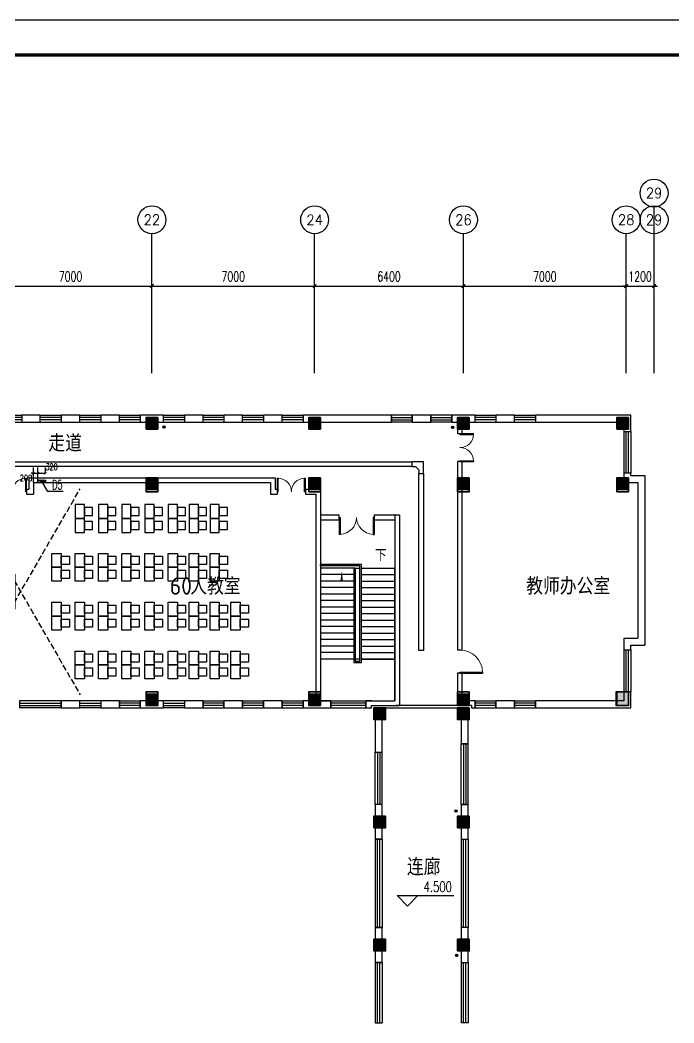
# Model space of a CAD drawing. Extents: x 0 to 302064749, y -59725395 to 1524223.
# Drawn here: x 216343940 to 219156568, y -15787654 to -11473410 of the extents above; entities that cross this region are included whole.
import ezdxf
from ezdxf.enums import TextEntityAlignment as Align

# ---------------------------------------------------------------- set-up
doc = ezdxf.new("R2010")
doc.units = 0
doc.header["$LTSCALE"] = 1000
doc.linetypes.add('DASH', pattern=[0.35, 0.25, -0.1])
for name, color, linetype in [('0-底图', 7, 'Continuous'), ('AXIS', 3, 'Continuous'), ('AXIS_TEXT', 7, 'Continuous'), ('BTTK', 7, 'Continuous'), ('CABLETRAY', 4, 'Continuous'), ('COLU', 7, 'Continuous'), ('COLU_HATCH', 251, 'Continuous'), ('DIM_ELEV', 3, 'Continuous'), ('DIM_SYMB', 3, 'Continuous'), ('DOOR_FIRE', 4, 'Continuous'), ('PUB_TEXT', 7, 'Continuous'), ('PUB_TITLE', 4, 'Continuous'), ('STAIR', 2, 'Continuous'), ('TEXT', 7, 'Continuous'), ('WALL', 2, 'Continuous'), ('WINDOW', 4, 'Continuous'), ('家具', 8, 'Continuous'), ('排水', 153, 'Continuous'), ('电洞建筑', 20, 'Continuous'), ('看线', 30, 'Continuous')]:
    doc.layers.add(name, color=color, linetype=linetype)
doc.layers.add('砼柱', color=2, linetype='Continuous', lineweight=35)
doc.styles.add('_TCH_AXIS', font='COMPLEX', dxfattribs={"bigfont": 'GBCBIG'})
doc.styles.add('_TCH_DIM', font='SIMPLEX', dxfattribs={"width": 0.8, "height": 5, "bigfont": 'HZTXT'})
doc.styles.add('_TEL_DIM', font='simplex.shx', dxfattribs={"width": 0.8, "height": 3.5, "bigfont": 'gbcbig.shx'})
doc.styles.add('A_DIM_T3', font='simplex.shx', dxfattribs={"width": 0.7, "bigfont": 'gbcbig.shx'})
doc.styles.add('COMPLEX', font='COMPLEX')
doc.styles.add('HZ(TK)', font='geniso.shx', dxfattribs={"width": 0.9, "bigfont": 'hztxt.shx'})
doc.styles.get("Standard").update_dxf_attribs({"font": 'geniso.shx', "bigfont": 'hztxt.shx'})
doc.dimstyles.new('_TCH_ARCH&&100', dxfattribs={"dimtxt": 280, "dimasz": 100, "dimexe": 250, "dimexo": 300, "dimgap": 135, "dimtad": 1, "dimdec": 0, "dimzin": 0, "dimdsep": 46, "dimtxsty": 'A_DIM_T3', "dimblk": 'ARCHTICK', "dimcen": 0.09, "dimclrt": 7, "dimazin": 2, "dimtfac": 1, "dimtdec": 0, "dimtix": 1, "dimtmove": 2, "dimatfit": 3, "dimfxl": 150, "dimtolj": 1, "dimtzin": 0, "dimarcsym": 0})
doc.dimstyles.new('_TCH_ARCH&&150', dxfattribs={"dimtxt": 420, "dimasz": 150, "dimexe": 375, "dimexo": 450, "dimgap": 202.5, "dimtad": 1, "dimdec": 0, "dimzin": 0, "dimdsep": 46, "dimtxsty": 'A_DIM_T3', "dimblk": 'ARCHTICK', "dimcen": 0.09, "dimclrt": 7, "dimazin": 2, "dimtfac": 1, "dimtdec": 0, "dimtix": 1, "dimtmove": 2, "dimatfit": 3, "dimfxl": 150, "dimtolj": 1, "dimtzin": 0, "dimarcsym": 0})

# ---------------------------------------------------------------- blocks, each defined once
blk = doc.blocks.new('vhtemplate_2020年新竖式图框_A0')
at = {"layer": 'PUB_TITLE', "color": 7}
blk.add_lwpolyline([(0, 0), (1189, 0), (1189, 841), (0, 841)], close=True, dxfattribs=at)
at = {"layer": 'PUB_TITLE', "const_width": 1}
blk.add_lwpolyline([(25, 10), (1179, 10), (1179, 831), (25, 831)], close=True, dxfattribs=at)
at = {"layer": 'BTTK', "color": 4, "style": 'HZ(TK)', "width": 0.9}
for tag, p in [('合作单位', (1144, 743.5)), ('建设单位', (1144, 209.5)), ('工程名称', (1144, 176.5)), ('子项名称', (1154, 160)), ('图纸名称', (1144, 141))]:
    blk.add_attdef(tag, text='', height=3.5, dxfattribs=at).set_placement(p, align=Align.MIDDLE_CENTER)
for tag, p in [('注册证书号', (1156.5, 309.01)), ('注册印章号', (1156.5, 301.01)), ('设计号', (1154, 193)), ('图别', (1137.75, 34)), ('图号', (1170.25, 34)), ('版本号', (1137.75, 26)), ('日期', (1170.25, 26))]:
    blk.add_attdef(tag, text='', height=3.5, dxfattribs=at).set_placement(p, align=Align.MIDDLE)
blk = doc.blocks.new('js')
at = {"layer": '家具', "linetype": 'DASH'}
for points in [[(569568, 805988), (573281, 812418)], [(569568, 809988), (573281, 803558)]]:
    blk.add_lwpolyline(points, dxfattribs=at)
at = {"layer": '家具'}
for points in [[(573068, 811738), (573068, 811138), (573468, 811138), (573468, 811738)], [(573468, 811613), (573468, 811263), (573818, 811263), (573818, 811613)], [(574068, 811738), (574068, 811138), (574468, 811138), (574468, 811738)], [(574468, 811613), (574468, 811263), (574818, 811263), (574818, 811613)], [(575068, 811738), (575068, 811138), (575468, 811138), (575468, 811738)], [(575468, 811613), (575468, 811263), (575818, 811263), (575818, 811613)], [(576068, 811738), (576068, 811138), (576468, 811138), (576468, 811738)], [(576468, 811613), (576468, 811263), (576818, 811263), (576818, 811613)], [(577068, 811738), (577068, 811138), (577468, 811138), (577468, 811738)], [(577468, 811613), (577468, 811263), (577818, 811263), (577818, 811613)], [(577968, 811738), (577968, 811138), (578368, 811138), (578368, 811738)], [(578368, 811613), (578368, 811263), (578718, 811263), (578718, 811613)], [(578868, 811738), (578868, 811138), (579268, 811138), (579268, 811738)], [(579268, 811613), (579268, 811263), (579618, 811263), (579618, 811613)], [(573068, 811138), (573068, 810538), (573468, 810538), (573468, 811138)], [(574068, 811138), (574068, 810538), (574468, 810538), (574468, 811138)], [(575068, 811138), (575068, 810538), (575468, 810538), (575468, 811138)], [(576068, 811138), (576068, 810538), (576468, 810538), (576468, 811138)], [(577068, 811138), (577068, 810538), (577468, 810538), (577468, 811138)], [(577968, 811138), (577968, 810538), (578368, 810538), (578368, 811138)], [(578868, 811138), (578868, 810538), (579268, 810538), (579268, 811138)], [(573468, 811013), (573468, 810663), (573818, 810663), (573818, 811013)], [(574468, 811013), (574468, 810663), (574818, 810663), (574818, 811013)], [(575468, 811013), (575468, 810663), (575818, 810663), (575818, 811013)], [(576468, 811013), (576468, 810663), (576818, 810663), (576818, 811013)], [(577468, 811013), (577468, 810663), (577818, 810663), (577818, 811013)], [(578368, 811013), (578368, 810663), (578718, 810663), (578718, 811013)], [(579268, 811013), (579268, 810663), (579618, 810663), (579618, 811013)], [(569468, 805988), (569468, 809988), (569568, 809988), (569568, 805988)], [(572068, 809038), (572068, 809638), (572468, 809638), (572468, 809038)], [(572468, 809163), (572468, 809513), (572818, 809513), (572818, 809163)], [(573068, 809038), (573068, 809638), (573468, 809638), (573468, 809038)], [(573468, 809163), (573468, 809513), (573818, 809513), (573818, 809163)], [(574068, 809038), (574068, 809638), (574468, 809638), (574468, 809038)], [(574468, 809163), (574468, 809513), (574818, 809513), (574818, 809163)], [(575068, 809038), (575068, 809638), (575468, 809638), (575468, 809038)], [(575468, 809163), (575468, 809513), (575818, 809513), (575818, 809163)], [(576068, 809038), (576068, 809638), (576468, 809638), (576468, 809038)], [(576468, 809163), (576468, 809513), (576818, 809513), (576818, 809163)], [(577068, 809038), (577068, 809638), (577468, 809638), (577468, 809038)], [(577468, 809163), (577468, 809513), (577818, 809513), (577818, 809163)], [(577968, 809038), (577968, 809638), (578368, 809638), (578368, 809038)], [(578368, 809163), (578368, 809513), (578718, 809513), (578718, 809163)], [(578868, 809038), (578868, 809638), (579268, 809638), (579268, 809038)], [(579268, 809163), (579268, 809513), (579618, 809513), (579618, 809163)], [(572068, 808438), (572068, 809038), (572468, 809038), (572468, 808438)], [(573068, 808438), (573068, 809038), (573468, 809038), (573468, 808438)], [(574068, 808438), (574068, 809038), (574468, 809038), (574468, 808438)], [(575068, 808438), (575068, 809038), (575468, 809038), (575468, 808438)], [(576068, 808438), (576068, 809038), (576468, 809038), (576468, 808438)], [(577068, 808438), (577068, 809038), (577468, 809038), (577468, 808438)], [(577968, 808438), (577968, 809038), (578368, 809038), (578368, 808438)], [(578868, 808438), (578868, 809038), (579268, 809038), (579268, 808438)], [(570018, 808738), (570468, 808738), (570468, 807238), (570018, 807238)], [(572468, 808563), (572468, 808913), (572818, 808913), (572818, 808563)], [(573468, 808563), (573468, 808913), (573818, 808913), (573818, 808563)], [(574468, 808563), (574468, 808913), (574818, 808913), (574818, 808563)], [(575468, 808563), (575468, 808913), (575818, 808913), (575818, 808563)], [(576468, 808563), (576468, 808913), (576818, 808913), (576818, 808563)], [(577468, 808563), (577468, 808913), (577818, 808913), (577818, 808563)], [(578368, 808563), (578368, 808913), (578718, 808913), (578718, 808563)], [(579268, 808563), (579268, 808913), (579618, 808913), (579618, 808563)], [(572068, 806938), (572068, 807538), (572468, 807538), (572468, 806938)], [(572468, 807063), (572468, 807413), (572818, 807413), (572818, 807063)], [(573068, 806938), (573068, 807538), (573468, 807538), (573468, 806938)], [(573468, 807063), (573468, 807413), (573818, 807413), (573818, 807063)], [(574068, 806938), (574068, 807538), (574468, 807538), (574468, 806938)], [(574468, 807063), (574468, 807413), (574818, 807413), (574818, 807063)], [(575068, 806938), (575068, 807538), (575468, 807538), (575468, 806938)], [(575468, 807063), (575468, 807413), (575818, 807413), (575818, 807063)], [(576068, 806938), (576068, 807538), (576468, 807538), (576468, 806938)], [(576468, 807063), (576468, 807413), (576818, 807413), (576818, 807063)], [(577068, 806938), (577068, 807538), (577468, 807538), (577468, 806938)], [(577468, 807063), (577468, 807413), (577818, 807413), (577818, 807063)], [(577968, 806938), (577968, 807538), (578368, 807538), (578368, 806938)], [(578368, 807063), (578368, 807413), (578718, 807413), (578718, 807063)], [(578868, 806938), (578868, 807538), (579268, 807538), (579268, 806938)], [(579268, 807063), (579268, 807413), (579618, 807413), (579618, 807063)], [(579768, 806938), (579768, 807538), (580168, 807538), (580168, 806938)], [(580168, 807063), (580168, 807413), (580518, 807413), (580518, 807063)], [(572068, 806338), (572068, 806938), (572468, 806938), (572468, 806338)], [(572468, 806463), (572468, 806813), (572818, 806813), (572818, 806463)], [(573068, 806338), (573068, 806938), (573468, 806938), (573468, 806338)], [(573468, 806463), (573468, 806813), (573818, 806813), (573818, 806463)], [(574068, 806338), (574068, 806938), (574468, 806938), (574468, 806338)], [(574468, 806463), (574468, 806813), (574818, 806813), (574818, 806463)], [(575068, 806338), (575068, 806938), (575468, 806938), (575468, 806338)], [(575468, 806463), (575468, 806813), (575818, 806813), (575818, 806463)], [(576068, 806338), (576068, 806938), (576468, 806938), (576468, 806338)], [(576468, 806463), (576468, 806813), (576818, 806813), (576818, 806463)], [(577068, 806338), (577068, 806938), (577468, 806938), (577468, 806338)], [(577468, 806463), (577468, 806813), (577818, 806813), (577818, 806463)], [(577968, 806338), (577968, 806938), (578368, 806938), (578368, 806338)], [(578368, 806463), (578368, 806813), (578718, 806813), (578718, 806463)], [(578868, 806338), (578868, 806938), (579268, 806938), (579268, 806338)], [(579268, 806463), (579268, 806813), (579618, 806813), (579618, 806463)], [(579768, 806338), (579768, 806938), (580168, 806938), (580168, 806338)], [(580168, 806463), (580168, 806813), (580518, 806813), (580518, 806463)], [(573068, 804838), (573068, 805438), (573468, 805438), (573468, 804838)], [(573468, 804963), (573468, 805313), (573818, 805313), (573818, 804963)], [(574068, 804838), (574068, 805438), (574468, 805438), (574468, 804838)], [(574468, 804963), (574468, 805313), (574818, 805313), (574818, 804963)], [(575068, 804838), (575068, 805438), (575468, 805438), (575468, 804838)], [(575468, 804963), (575468, 805313), (575818, 805313), (575818, 804963)], [(576068, 804838), (576068, 805438), (576468, 805438), (576468, 804838)], [(576468, 804963), (576468, 805313), (576818, 805313), (576818, 804963)], [(577068, 804838), (577068, 805438), (577468, 805438), (577468, 804838)], [(577468, 804963), (577468, 805313), (577818, 805313), (577818, 804963)], [(577968, 804838), (577968, 805438), (578368, 805438), (578368, 804838)], [(578368, 804963), (578368, 805313), (578718, 805313), (578718, 804963)], [(578868, 804838), (578868, 805438), (579268, 805438), (579268, 804838)], [(579268, 804963), (579268, 805313), (579618, 805313), (579618, 804963)], [(579768, 804838), (579768, 805438), (580168, 805438), (580168, 804838)], [(580168, 804963), (580168, 805313), (580518, 805313), (580518, 804963)], [(573068, 804238), (573068, 804838), (573468, 804838), (573468, 804238)], [(573468, 804363), (573468, 804713), (573818, 804713), (573818, 804363)], [(574068, 804238), (574068, 804838), (574468, 804838), (574468, 804238)], [(574468, 804363), (574468, 804713), (574818, 804713), (574818, 804363)], [(575068, 804238), (575068, 804838), (575468, 804838), (575468, 804238)], [(575468, 804363), (575468, 804713), (575818, 804713), (575818, 804363)], [(576068, 804238), (576068, 804838), (576468, 804838), (576468, 804238)], [(576468, 804363), (576468, 804713), (576818, 804713), (576818, 804363)], [(577068, 804238), (577068, 804838), (577468, 804838), (577468, 804238)], [(577468, 804363), (577468, 804713), (577818, 804713), (577818, 804363)], [(577968, 804238), (577968, 804838), (578368, 804838), (578368, 804238)], [(578368, 804363), (578368, 804713), (578718, 804713), (578718, 804363)], [(578868, 804238), (578868, 804838), (579268, 804838), (579268, 804238)], [(579268, 804363), (579268, 804713), (579618, 804713), (579618, 804363)], [(579768, 804238), (579768, 804838), (580168, 804838), (580168, 804238)], [(580168, 804363), (580168, 804713), (580518, 804713), (580518, 804363)]]:
    blk.add_lwpolyline(points, close=True, dxfattribs=at)
blk = doc.blocks.new('_AXISO')
blk.add_circle((0, 0), 0.5)
at = {"layer": 'AXIS_TEXT', "style": 'COMPLEX', "width": 1.041667}
blk.add_attdef('A', text='', height=0.56, dxfattribs=at).set_placement((-0.25, -0.28), (0.25, -0.28), align=Align.FIT)
blk = doc.blocks.new('ng')
at = {"layer": '排水'}
for p, q in [((345991, 781358), (346091, 781358)), ((346041, 781408), (346041, 781308))]:
    blk.add_line(p, q, dxfattribs=at)
blk.add_circle((346041, 781358), 50, dxfattribs=at)
blk = doc.blocks.new('222222')
at = {"layer": 'COLU_HATCH'}
h = blk.add_hatch(color=256, dxfattribs=at)
h.dxf.hatch_style = 1
h.paths.add_polyline_path([(1331942, 1116091), (1331942, 1116591), (1331442, 1116591), (1331442, 1116091)])
h = blk.add_hatch(color=256, dxfattribs=at)
h.dxf.hatch_style = 1
h.paths.add_polyline_path([(1338942, 1116091), (1338942, 1116591), (1338442, 1116591), (1338442, 1116091)])
h = blk.add_hatch(color=256, dxfattribs=at)
h.dxf.hatch_style = 1
h.paths.add_polyline_path([(1345342, 1116091), (1345342, 1116591), (1344842, 1116591), (1344842, 1116091)])
h = blk.add_hatch(color=256, dxfattribs=at)
h.dxf.hatch_style = 1
h.paths.add_polyline_path([(1352192, 1116091), (1352192, 1116591), (1351692, 1116591), (1351692, 1116091)])
h = blk.add_hatch(color=256, dxfattribs=at)
h.dxf.hatch_style = 1
h.paths.add_polyline_path([(1331942, 1113491), (1331942, 1113991), (1331442, 1113991), (1331442, 1113491)])
h = blk.add_hatch(color=256, dxfattribs=at)
h.dxf.hatch_style = 1
h.paths.add_polyline_path([(1338942, 1113491), (1338942, 1113991), (1338442, 1113991), (1338442, 1113491)])
h = blk.add_hatch(color=256, dxfattribs=at)
h.dxf.hatch_style = 1
h.paths.add_polyline_path([(1345342, 1113491), (1345342, 1113991), (1344842, 1113991), (1344842, 1113491)])
h = blk.add_hatch(color=256, dxfattribs=at)
h.dxf.hatch_style = 1
h.paths.add_polyline_path([(1352192, 1113491), (1352192, 1113991), (1351692, 1113991), (1351692, 1113491)])
h = blk.add_hatch(color=256, dxfattribs=at)
h.dxf.hatch_style = 1
h.paths.add_polyline_path([(1331942, 1104191), (1331942, 1104691), (1331442, 1104691), (1331442, 1104191)])
h = blk.add_hatch(color=256, dxfattribs=at)
h.dxf.hatch_style = 1
h.paths.add_polyline_path([(1338942, 1104191), (1338942, 1104691), (1338442, 1104691), (1338442, 1104191)])
h = blk.add_hatch(color=256, dxfattribs=at)
h.dxf.hatch_style = 1
h.paths.add_polyline_path([(1345342, 1104191), (1345342, 1104691), (1344842, 1104691), (1344842, 1104191)])
h = blk.add_hatch(color=256, dxfattribs=at)
h.dxf.hatch_style = 1
h.paths.add_polyline_path([(1352192, 1104191), (1352192, 1104791), (1351642, 1104791), (1351642, 1104191)])
h = blk.add_hatch(color=256, dxfattribs=at)
h.dxf.hatch_style = 1
h.paths.add_polyline_path([(1341742, 1103591), (1341742, 1104091), (1341242, 1104091), (1341242, 1103591)])
h = blk.add_hatch(color=256, dxfattribs=at)
h.dxf.hatch_style = 1
h.paths.add_polyline_path([(1345342, 1103591), (1345342, 1104091), (1344842, 1104091), (1344842, 1103591)])
h = blk.add_hatch(color=256, dxfattribs=at)
h.dxf.hatch_style = 1
h.paths.add_polyline_path([(1341742, 1098941), (1341742, 1099441), (1341242, 1099441), (1341242, 1098941)])
h = blk.add_hatch(color=256, dxfattribs=at)
h.dxf.hatch_style = 1
h.paths.add_polyline_path([(1345342, 1098941), (1345342, 1099441), (1344842, 1099441), (1344842, 1098941)])
h = blk.add_hatch(color=256, dxfattribs=at)
h.dxf.hatch_style = 1
h.paths.add_polyline_path([(1341742, 1093641), (1341742, 1094141), (1341242, 1094141), (1341242, 1093641)])
h = blk.add_hatch(color=256, dxfattribs=at)
h.dxf.hatch_style = 1
h.paths.add_polyline_path([(1345342, 1093641), (1345342, 1094141), (1344842, 1094141), (1344842, 1093641)])
at = {"layer": 'COLU'}
for points in [[(1331942, 1116091), (1331942, 1116591), (1331442, 1116591), (1331442, 1116091)], [(1338942, 1116091), (1338942, 1116591), (1338442, 1116591), (1338442, 1116091)], [(1345342, 1116091), (1345342, 1116591), (1344842, 1116591), (1344842, 1116091)], [(1352192, 1116091), (1352192, 1116591), (1351692, 1116591), (1351692, 1116091)], [(1331942, 1113491), (1331942, 1113991), (1331442, 1113991), (1331442, 1113491)], [(1338942, 1113491), (1338942, 1113991), (1338442, 1113991), (1338442, 1113491)], [(1345342, 1113491), (1345342, 1113991), (1344842, 1113991), (1344842, 1113491)], [(1352192, 1113491), (1352192, 1113991), (1351692, 1113991), (1351692, 1113491)], [(1331942, 1104191), (1331942, 1104691), (1331442, 1104691), (1331442, 1104191)], [(1338942, 1104191), (1338942, 1104691), (1338442, 1104691), (1338442, 1104191)], [(1345342, 1104191), (1345342, 1104691), (1344842, 1104691), (1344842, 1104191)], [(1352192, 1104191), (1352192, 1104791), (1351642, 1104791), (1351642, 1104191)], [(1341742, 1103591), (1341742, 1104091), (1341242, 1104091), (1341242, 1103591)], [(1345342, 1103591), (1345342, 1104091), (1344842, 1104091), (1344842, 1103591)], [(1341742, 1098941), (1341742, 1099441), (1341242, 1099441), (1341242, 1098941)], [(1345342, 1098941), (1345342, 1099441), (1344842, 1099441), (1344842, 1098941)], [(1341742, 1093641), (1341742, 1094141), (1341242, 1094141), (1341242, 1093641)], [(1345342, 1093641), (1345342, 1094141), (1344842, 1094141), (1344842, 1093641)]]:
    blk.add_lwpolyline(points, close=True, dxfattribs=at)
blk = doc.blocks.new('sad')
at = {"layer": '砼柱', "lineweight": 35}
for points in [[(2910058, 593356), (2909558, 593356), (2909558, 592856), (2910058, 592856)], [(2917058, 593356), (2916558, 593356), (2916558, 592856), (2917058, 592856)], [(2923458, 593356), (2922958, 593356), (2922958, 592856), (2923458, 592856)], [(2930308, 593356), (2929808, 593356), (2929808, 592856), (2930308, 592856)], [(2910058, 590756), (2909558, 590756), (2909558, 590156), (2910058, 590156)], [(2917058, 590756), (2916558, 590756), (2916558, 590156), (2917058, 590156)], [(2923458, 590756), (2922958, 590756), (2922958, 590156), (2923458, 590156)], [(2930308, 590756), (2929808, 590756), (2929808, 590156), (2930308, 590156)], [(2910058, 581556), (2909558, 581556), (2909558, 580956), (2910058, 580956)], [(2917058, 581556), (2916558, 581556), (2916558, 580956), (2917058, 580956)], [(2923458, 581556), (2922958, 581556), (2922958, 580956), (2923458, 580956)], [(2930308, 581556), (2929808, 581556), (2929808, 580956), (2930308, 580956)], [(2919858, 580856), (2919358, 580856), (2919358, 580356), (2919858, 580356)], [(2923458, 580856), (2922958, 580856), (2922958, 580356), (2923458, 580356)], [(2919858, 576206), (2919358, 576206), (2919358, 575706), (2919858, 575706)], [(2923458, 576206), (2922958, 576206), (2922958, 575706), (2923458, 575706)], [(2919858, 570906), (2919358, 570906), (2919358, 570406), (2919858, 570406)], [(2923458, 570906), (2922958, 570906), (2922958, 570406), (2923458, 570406)]]:
    blk.add_lwpolyline(points, close=True, dxfattribs=at)
blk = doc.blocks.new('A$C70683537')
at = {"layer": 'TEXT'}
blk.add_blockref('sad', (-2821208, -503056), dxfattribs=at)
blk = doc.blocks.new('_ArchTick')
at = {"color": 0, "linetype": 'ByBlock', "const_width": 0.4}
blk.add_lwpolyline([(-0.5, -0.5), (0.5, 0.5)], dxfattribs=at)
blk = doc.blocks.new('*D874')
at = {"layer": 'AXIS', "color": 0, "lineweight": -2, "transparency": 16777216}
for p, q in [((1143811, -98243), (1143811, -94568)), ((1150811, -98243), (1150811, -94568)), ((1143811, -94943), (1150811, -94943))]:
    blk.add_line(p, q, dxfattribs=at)
at = {"layer": 'Defpoints', "color": 0, "transparency": 16777216}
for p in [(1150811, -94943), (1143811, -98693), (1150811, -98693)]:
    blk.add_point(p, dxfattribs=at)
at = {"layer": 'AXIS', "color": 0, "lineweight": -2, "transparency": 16777216, "xscale": 150, "yscale": 150, "zscale": 150, "rotation": 180}
blk.add_blockref('_ArchTick', (1143811, -94943), dxfattribs=at)
at = {"layer": 'AXIS', "color": 0, "lineweight": -2, "transparency": 16777216, "xscale": 150, "yscale": 150, "zscale": 150}
blk.add_blockref('_ArchTick', (1150811, -94943), dxfattribs=at)
at = {"layer": 'AXIS', "color": 7, "transparency": 16777216, "insert": (1147311, -94531), "char_height": 420, "attachment_point": 5, "style": 'A_DIM_T3'}
blk.add_mtext('\\A1;7000', dxfattribs=at)
blk = doc.blocks.new('*D875')
at = {"layer": 'AXIS', "color": 0, "lineweight": -2, "transparency": 16777216}
for p, q in [((1150811, -98243), (1150811, -94568)), ((1157811, -98243), (1157811, -94568)), ((1150811, -94943), (1157811, -94943))]:
    blk.add_line(p, q, dxfattribs=at)
at = {"layer": 'Defpoints', "color": 0, "transparency": 16777216}
for p in [(1157811, -94943), (1150811, -98693), (1157811, -98693)]:
    blk.add_point(p, dxfattribs=at)
at = {"layer": 'AXIS', "color": 0, "lineweight": -2, "transparency": 16777216, "xscale": 150, "yscale": 150, "zscale": 150, "rotation": 180}
blk.add_blockref('_ArchTick', (1150811, -94943), dxfattribs=at)
at = {"layer": 'AXIS', "color": 0, "lineweight": -2, "transparency": 16777216, "xscale": 150, "yscale": 150, "zscale": 150}
blk.add_blockref('_ArchTick', (1157811, -94943), dxfattribs=at)
at = {"layer": 'AXIS', "color": 7, "transparency": 16777216, "insert": (1154311, -94531), "char_height": 420, "attachment_point": 5, "style": 'A_DIM_T3'}
blk.add_mtext('\\A1;7000', dxfattribs=at)
blk = doc.blocks.new('*D876')
at = {"layer": 'AXIS', "color": 0, "lineweight": -2, "transparency": 16777216}
for p, q in [((1157811, -98243), (1157811, -94568)), ((1164211, -98243), (1164211, -94568)), ((1157811, -94943), (1164211, -94943))]:
    blk.add_line(p, q, dxfattribs=at)
at = {"layer": 'Defpoints', "color": 0, "transparency": 16777216}
for p in [(1164211, -94943), (1157811, -98693), (1164211, -98693)]:
    blk.add_point(p, dxfattribs=at)
at = {"layer": 'AXIS', "color": 0, "lineweight": -2, "transparency": 16777216, "xscale": 150, "yscale": 150, "zscale": 150, "rotation": 180}
blk.add_blockref('_ArchTick', (1157811, -94943), dxfattribs=at)
at = {"layer": 'AXIS', "color": 0, "lineweight": -2, "transparency": 16777216, "xscale": 150, "yscale": 150, "zscale": 150}
blk.add_blockref('_ArchTick', (1164211, -94943), dxfattribs=at)
at = {"layer": 'AXIS', "color": 7, "transparency": 16777216, "insert": (1161011, -94531), "char_height": 420, "attachment_point": 5, "style": 'A_DIM_T3'}
blk.add_mtext('\\A1;6400', dxfattribs=at)
blk = doc.blocks.new('*D877')
at = {"layer": 'AXIS', "color": 0, "lineweight": -2, "transparency": 16777216}
for p, q in [((1164211, -98243), (1164211, -94568)), ((1171211, -98243), (1171211, -94568)), ((1164211, -94943), (1171211, -94943))]:
    blk.add_line(p, q, dxfattribs=at)
at = {"layer": 'Defpoints', "color": 0, "transparency": 16777216}
for p in [(1171211, -94943), (1164211, -98693), (1171211, -98693)]:
    blk.add_point(p, dxfattribs=at)
at = {"layer": 'AXIS', "color": 0, "lineweight": -2, "transparency": 16777216, "xscale": 150, "yscale": 150, "zscale": 150, "rotation": 180}
blk.add_blockref('_ArchTick', (1164211, -94943), dxfattribs=at)
at = {"layer": 'AXIS', "color": 0, "lineweight": -2, "transparency": 16777216, "xscale": 150, "yscale": 150, "zscale": 150}
blk.add_blockref('_ArchTick', (1171211, -94943), dxfattribs=at)
at = {"layer": 'AXIS', "color": 7, "transparency": 16777216, "insert": (1167711, -94531), "char_height": 420, "attachment_point": 5, "style": 'A_DIM_T3'}
blk.add_mtext('\\A1;7000', dxfattribs=at)
blk = doc.blocks.new('*D878')
at = {"layer": 'AXIS', "color": 0, "lineweight": -2, "transparency": 16777216}
for p, q in [((1171211, -98243), (1171211, -94568)), ((1172411, -98243), (1172411, -94568)), ((1171211, -94943), (1171061, -94943)), ((1171211, -94943), (1172411, -94943)), ((1172411, -94943), (1172561, -94943))]:
    blk.add_line(p, q, dxfattribs=at)
at = {"layer": 'Defpoints', "color": 0, "transparency": 16777216}
for p in [(1172411, -94943), (1171211, -98693), (1172411, -98693)]:
    blk.add_point(p, dxfattribs=at)
at = {"layer": 'AXIS', "color": 0, "lineweight": -2, "transparency": 16777216, "xscale": 150, "yscale": 150, "zscale": 150}
blk.add_blockref('_ArchTick', (1171211, -94943), dxfattribs=at)
at = {"layer": 'AXIS', "color": 0, "lineweight": -2, "transparency": 16777216, "xscale": 150, "yscale": 150, "zscale": 150, "rotation": 180}
blk.add_blockref('_ArchTick', (1172411, -94943), dxfattribs=at)
at = {"layer": 'AXIS', "color": 7, "transparency": 16777216, "insert": (1171811, -94531), "char_height": 420, "attachment_point": 5, "style": 'A_DIM_T3'}
blk.add_mtext('\\A1;1200', dxfattribs=at)
blk = doc.blocks.new('$WINLIB2D$00000001')
at = {"color": 0}
for points in [[(-0.5, 0.5), (-0.5, -0.5)], [(-0.5, 0.5), (0.5, 0.5)], [(0.5, -0.5), (0.5, 0.5)], [(0.5, 0.167), (-0.5, 0.167)], [(0.5, -0.167), (-0.5, -0.167)], [(-0.5, -0.5), (0.5, -0.5)]]:
    blk.add_lwpolyline(points, dxfattribs=at)
blk = doc.blocks.new('$DorLib2D$00000002')
for p, q in [((-0.5, 0), (-0.5, 0.4875)), ((-0.475, 0.4875), (-0.5, 0.4875)), ((-0.475, 0), (-0.475, 0.4875)), ((0.475, 0), (0.475, 0.4875)), ((0.475, 0.4875), (0.5, 0.4875)), ((0.5, 0), (0.5, 0.4875)), ((-0.5, 0), (-0.475, 0)), ((0.5, 0), (0.475, 0))]:
    blk.add_line(p, q)
at = {"lineweight": 13}
for centre, start, end in [((-0.4875, 0), 0, 88.53072), ((0.4875, 0), 91.46928, 180)]:
    blk.add_arc(centre, 0.4875, start, end, dxfattribs=at)
blk = doc.blocks.new('$DorLib2D$00000001')
for p, q in [((0.45, 0.975), (0.5, 0.975)), ((0.45, 0), (0.45, 0.975)), ((0.5, 0), (0.5, 0.975)), ((0.5, 0), (0.45, 0))]:
    blk.add_line(p, q)
at = {"lineweight": 13}
blk.add_arc((0.475, 0), 0.975, 91.4693, 180, dxfattribs=at)
blk = doc.blocks.new('*D997')
at = {"layer": 'Defpoints', "color": 0, "transparency": 16777216}
for p in [(2143308, -134075), (2143628, -133778), (2143628, -134075)]:
    blk.add_point(p, dxfattribs=at)
at = {"layer": '电洞建筑', "color": 0, "lineweight": -2, "transparency": 16777216}
for p, q in [((2143308, -133775), (2143308, -133528)), ((2143628, -133775), (2143628, -133528)), ((2143308, -133778), (2143628, -133778))]:
    blk.add_line(p, q, dxfattribs=at)
at = {"layer": '电洞建筑', "color": 0, "lineweight": -2, "transparency": 16777216, "xscale": 100, "yscale": 100, "zscale": 100, "rotation": 180}
blk.add_blockref('_ArchTick', (2143308, -133778), dxfattribs=at)
at = {"layer": '电洞建筑', "color": 0, "lineweight": -2, "transparency": 16777216, "xscale": 100, "yscale": 100, "zscale": 100}
blk.add_blockref('_ArchTick', (2143628, -133778), dxfattribs=at)
at = {"layer": '电洞建筑', "color": 7, "transparency": 16777216, "insert": (2143892, -133502), "char_height": 280, "attachment_point": 5, "style": 'A_DIM_T3'}
blk.add_mtext('\\A1;320', dxfattribs=at)
blk = doc.blocks.new('*D1104')
at = {"layer": 'Defpoints', "color": 0, "transparency": 16777216}
for p in [(2143308, -133775), (2143108, -134475), (2143308, -134475)]:
    blk.add_point(p, dxfattribs=at)
at = {"layer": '电洞建筑', "color": 0, "lineweight": -2, "transparency": 16777216}
for p, q in [((2143108, -134175), (2143108, -133525)), ((2143308, -134175), (2143308, -133525)), ((2143108, -133775), (2143008, -133775)), ((2143108, -133775), (2143308, -133775)), ((2143308, -133775), (2143408, -133775))]:
    blk.add_line(p, q, dxfattribs=at)
at = {"layer": '电洞建筑', "color": 0, "lineweight": -2, "transparency": 16777216, "xscale": 100, "yscale": 100, "zscale": 100}
blk.add_blockref('_ArchTick', (2143108, -133775), dxfattribs=at)
at = {"layer": '电洞建筑', "color": 0, "lineweight": -2, "transparency": 16777216, "xscale": 100, "yscale": 100, "zscale": 100, "rotation": 180}
blk.add_blockref('_ArchTick', (2143308, -133775), dxfattribs=at)
at = {"layer": '电洞建筑', "color": 7, "transparency": 16777216, "insert": (2142792, -133984), "char_height": 280, "attachment_point": 5, "style": 'A_DIM_T3'}
blk.add_mtext('\\A1;200', dxfattribs=at)
blk = doc.blocks.new('jgfjh')
at = {"layer": 'AXIS'}
for p, q in [((1172411.3, -97544.1), (1172411.3, -91544.1)), ((1150811.3, -98693.4), (1150811.3, -92693.4)), ((1157811.3, -98693.4), (1157811.3, -92693.4)), ((1164211.3, -98693.4), (1164211.3, -92693.4)), ((1171211.3, -98693.4), (1171211.3, -92693.4)), ((1172411.3, -98693.4), (1172411.3, -92693.4))]:
    blk.add_line(p, q, dxfattribs=at)
at = {"layer": 'DIM_ELEV'}
for p, q in [((1161803.8, -121615.1), (1161353.8, -121165.1)), ((1161353.8, -121165.1), (1163804.8, -121165.1)), ((1161803.8, -121615.1), (1162253.8, -121165.1))]:
    blk.add_line(p, q, dxfattribs=at)
at = {"layer": 'DIM_SYMB'}
blk.add_lwpolyline([(1160548.8, -106933.4, 0, 0, 0), (1160548.8, -111893.4, 0, 0, 0), (1158973.8, -111893.4, 0, 0, 0), (1158973.8, -107213.4, 0, 120, 0), (1158973.8, -107663.4, 0, 0, 0)], format="xyseb", dxfattribs=at)
at = {"layer": 'STAIR'}
for p, q in [((1159821.3, -106923.4), (1158061.3, -106923.4)), ((1158061.3, -106983.4), (1158061.3, -106923.4)), ((1159761.3, -106983.4), (1158061.3, -106983.4)), ((1159761.3, -111083.4), (1159761.3, -106983.4)), ((1159821.3, -111143.4), (1159821.3, -106923.4)), ((1158061.3, -107073.4), (1158061.3, -110993.4)), ((1159501.3, -107073.4), (1158061.3, -107073.4)), ((1159501.3, -107353.4), (1158061.3, -107353.4)), ((1159561.3, -107073.4), (1159501.3, -107073.4)), ((1159501.3, -107073.4), (1159501.3, -111143.4)), ((1159561.3, -107073.4), (1159501.3, -107073.4)), ((1159561.3, -107073.4), (1159561.3, -110993.4)), ((1159561.3, -107073.4), (1159561.3, -111083.4)), ((1159561.3, -107073.4), (1159761.3, -107073.4)), ((1159761.3, -110993.4), (1159761.3, -107073.4)), ((1159821.3, -107073.4), (1161261.3, -107073.4)), ((1159821.3, -107353.4), (1161261.3, -107353.4)), ((1161261.3, -110993.4), (1161261.3, -107073.4)), ((1159501.3, -107633.4), (1158061.3, -107633.4)), ((1159821.3, -107633.4), (1161261.3, -107633.4)), ((1159501.3, -107913.4), (1158061.3, -107913.4)), ((1159501.3, -108193.4), (1158061.3, -108193.4)), ((1159821.3, -107913.4), (1161261.3, -107913.4)), ((1159821.3, -108193.4), (1161261.3, -108193.4)), ((1159501.3, -108473.4), (1158061.3, -108473.4)), ((1159821.3, -108473.4), (1161261.3, -108473.4)), ((1159501.3, -108753.4), (1158061.3, -108753.4)), ((1159501.3, -109033.4), (1158061.3, -109033.4)), ((1159821.3, -108753.4), (1161261.3, -108753.4)), ((1159821.3, -109033.4), (1161261.3, -109033.4)), ((1159501.3, -109313.4), (1158061.3, -109313.4)), ((1159821.3, -109313.4), (1161261.3, -109313.4)), ((1159501.3, -109593.4), (1158061.3, -109593.4)), ((1159501.3, -109873.4), (1158061.3, -109873.4)), ((1159821.3, -109593.4), (1161261.3, -109593.4)), ((1159821.3, -109873.4), (1161261.3, -109873.4)), ((1159501.3, -110153.4), (1158061.3, -110153.4)), ((1159501.3, -110433.4), (1158061.3, -110433.4)), ((1159821.3, -110153.4), (1161261.3, -110153.4)), ((1159821.3, -110433.4), (1161261.3, -110433.4)), ((1159501.3, -110713.4), (1158061.3, -110713.4)), ((1159821.3, -110713.4), (1161261.3, -110713.4)), ((1159501.3, -110993.4), (1158061.3, -110993.4)), ((1158061.3, -110993.4), (1158061.3, -112793.4)), ((1159501.3, -110993.4), (1158061.3, -110993.4)), ((1159501.3, -111143.4), (1159821.3, -111143.4)), ((1159761.3, -110993.4), (1159561.3, -110993.4)), ((1159561.3, -111083.4), (1159761.3, -111083.4)), ((1159821.3, -110993.4), (1161261.3, -110993.4)), ((1161261.3, -110993.4), (1159821.3, -110993.4)), ((1161261.3, -112793.4), (1161261.3, -110993.4)), ((1158061.3, -112793.4), (1161261.3, -112793.4))]:
    blk.add_line(p, q, dxfattribs=at)
at = {"layer": 'WALL'}
for p, q in [((1146011.3, -100493.4), (1145211.3, -100493.4)), ((1145211.3, -100493.4), (1145211.3, -100793.4)), ((1146011.3, -100793.4), (1146011.3, -100493.4)), ((1147711.3, -100493.4), (1146911.3, -100493.4)), ((1146911.3, -100493.4), (1146911.3, -100793.4)), ((1147711.3, -100793.4), (1147711.3, -100493.4)), ((1149411.3, -100493.4), (1148611.3, -100493.4)), ((1148611.3, -100493.4), (1148611.3, -100793.4)), ((1149411.3, -100793.4), (1149411.3, -100493.4)), ((1151311.3, -100493.4), (1150311.3, -100493.4)), ((1150311.3, -100493.4), (1150311.3, -100793.4)), ((1151311.3, -100793.4), (1151311.3, -100493.4)), ((1153011.3, -100493.4), (1152211.3, -100493.4)), ((1152211.3, -100493.4), (1152211.3, -100793.4)), ((1153011.3, -100793.4), (1153011.3, -100493.4)), ((1154711.3, -100493.4), (1153911.3, -100493.4)), ((1153911.3, -100493.4), (1153911.3, -100793.4)), ((1154711.3, -100793.4), (1154711.3, -100493.4)), ((1156411.3, -100493.4), (1155611.3, -100493.4)), ((1155611.3, -100493.4), (1155611.3, -100793.4)), ((1156411.3, -100793.4), (1156411.3, -100493.4)), ((1161111.3, -100493.4), (1157311.3, -100493.4)), ((1157311.3, -100493.4), (1157311.3, -100793.4)), ((1161111.3, -100793.4), (1161111.3, -100493.4)), ((1162811.3, -100493.4), (1162011.3, -100493.4)), ((1162011.3, -100493.4), (1162011.3, -100793.4)), ((1162811.3, -100793.4), (1162811.3, -100493.4)), ((1164061.3, -100493.4), (1163711.3, -100493.4)), ((1163711.3, -100493.4), (1163711.3, -100793.4)), ((1164711.3, -100493.4), (1164061.3, -100493.4)), ((1164711.3, -100793.4), (1164711.3, -100493.4)), ((1166411.3, -100493.4), (1165611.3, -100493.4)), ((1165611.3, -100493.4), (1165611.3, -100793.4)), ((1166411.3, -100793.4), (1166411.3, -100493.4)), ((1171411.3, -100493.4), (1167311.3, -100493.4)), ((1167311.3, -100493.4), (1167311.3, -100793.4)), ((1171411.3, -101193.4), (1171411.3, -100493.4)), ((1145211.3, -100793.4), (1146011.3, -100793.4)), ((1146911.3, -100793.4), (1147711.3, -100793.4)), ((1148611.3, -100793.4), (1149411.3, -100793.4)), ((1150311.3, -100793.4), (1151311.3, -100793.4)), ((1152211.3, -100793.4), (1153011.3, -100793.4)), ((1153911.3, -100793.4), (1154711.3, -100793.4)), ((1155611.3, -100793.4), (1156411.3, -100793.4)), ((1157311.3, -100793.4), (1161111.3, -100793.4)), ((1162011.3, -100793.4), (1162811.3, -100793.4)), ((1163711.3, -100793.4), (1163961.3, -100793.4)), ((1163961.3, -100793.4), (1163961.3, -101293.4)), ((1164161.3, -101293.4), (1164161.3, -100793.4)), ((1164161.3, -100793.4), (1164711.3, -100793.4)), ((1165611.3, -100793.4), (1166411.3, -100793.4)), ((1167311.3, -100793.4), (1171111.3, -100793.4)), ((1171111.3, -100793.4), (1171111.3, -101193.4)), ((1163961.3, -101293.4), (1164161.3, -101293.4)), ((1171111.3, -101193.4), (1171411.3, -101193.4)), ((1164161.3, -102493.4), (1163961.3, -102493.4)), ((1163961.3, -102493.4), (1163961.3, -110599.4)), ((1164161.3, -110599.4), (1164161.3, -102493.4)), ((1171411.3, -102993.4), (1171111.3, -102993.4)), ((1171111.3, -102993.4), (1171111.3, -103393.4)), ((1171411.3, -103093.4), (1171411.3, -102993.4)), ((1171411.3, -103093.4), (1172011.3, -103093.4)), ((1172011.3, -103093.4), (1172011.3, -110393.4)), ((1145511.3, -103193.4), (1156111.3, -103193.4)), ((1145511.3, -103193.4), (1145511.3, -103693.4)), ((1145711.3, -103393.4), (1155911.3, -103393.4)), ((1145711.3, -103393.4), (1145711.3, -103693.4)), ((1155911.3, -103393.4), (1155911.3, -103893.4)), ((1156111.3, -103193.4), (1156111.3, -103693.4)), ((1171111.3, -103393.4), (1171711.3, -103393.4)), ((1171711.3, -103393.4), (1171711.3, -110093.4)), ((1145511.3, -103693.4), (1145411.3, -103693.4)), ((1145411.3, -103693.4), (1145411.3, -103893.4)), ((1145411.3, -103893.4), (1145611.3, -103893.4)), ((1145611.3, -103893.4), (1145711.3, -103893.4)), ((1145711.3, -103693.4), (1145711.3, -103693.4)), ((1145711.3, -103693.4), (1145711.3, -103893.4)), ((1155911.3, -103893.4), (1156211.3, -103893.4)), ((1156211.3, -103693.4), (1156111.3, -103693.4)), ((1156211.3, -103893.4), (1156211.3, -103693.4)), ((1158061.3, -103693.4), (1157411.3, -103693.4)), ((1157411.3, -103693.4), (1157411.3, -103893.4)), ((1157411.3, -103893.4), (1157861.3, -103893.4)), ((1157861.3, -103893.4), (1157861.3, -104893.4)), ((1158061.3, -103693.4), (1158061.3, -104893.4)), ((1158864.5, -104793.4), (1158061.3, -104793.4)), ((1158864.5, -104993.4), (1158864.5, -104793.4)), ((1161261.3, -104793.4), (1160364.5, -104793.4)), ((1160364.5, -104793.4), (1160364.5, -104993.4)), ((1161261.3, -104793.4), (1161261.3, -112793.4)), ((1161461.3, -104793.4), (1161261.3, -104793.4)), ((1161461.3, -104793.4), (1161461.3, -112993.4)), ((1157861.3, -104893.4), (1157861.3, -112793.4)), ((1158061.3, -104893.4), (1158061.3, -112793.4)), ((1158061.3, -104993.4), (1158864.5, -104993.4)), ((1160364.5, -104993.4), (1161261.3, -104993.4)), ((1171111.3, -110093.4), (1171711.3, -110093.4)), ((1171111.3, -110093.4), (1171111.3, -110593.4)), ((1171411.3, -110393.4), (1172011.3, -110393.4)), ((1171411.3, -110593.4), (1171411.3, -110393.4)), ((1163961.3, -110599.4), (1164161.3, -110599.4)), ((1171111.3, -110593.4), (1171411.3, -110593.4)), ((1164161.3, -111599.4), (1163961.3, -111599.4)), ((1163961.3, -111599.4), (1163961.3, -112993.4)), ((1164161.3, -112793.4), (1164161.3, -111599.4)), ((1171411.3, -112393.4), (1171111.3, -112393.4)), ((1171111.3, -112393.4), (1171111.3, -112793.4)), ((1171411.3, -113093.4), (1171411.3, -112393.4)), ((1147711.3, -112793.4), (1146911.3, -112793.4)), ((1146911.3, -112793.4), (1146911.3, -113093.4)), ((1147711.3, -113093.4), (1147711.3, -112793.4)), ((1149411.3, -112793.4), (1148611.3, -112793.4)), ((1148611.3, -112793.4), (1148611.3, -113093.4)), ((1149411.3, -113093.4), (1149411.3, -112793.4)), ((1151311.3, -112793.4), (1150311.3, -112793.4)), ((1150311.3, -112793.4), (1150311.3, -113093.4)), ((1151311.3, -113093.4), (1151311.3, -112793.4)), ((1153011.3, -112793.4), (1152211.3, -112793.4)), ((1152211.3, -112793.4), (1152211.3, -113093.4)), ((1153011.3, -113093.4), (1153011.3, -112793.4)), ((1154711.3, -112793.4), (1153911.3, -112793.4)), ((1153911.3, -112793.4), (1153911.3, -113093.4)), ((1154711.3, -113093.4), (1154711.3, -112793.4)), ((1156411.3, -112793.4), (1155611.3, -112793.4)), ((1155611.3, -112793.4), (1155611.3, -113093.4)), ((1156411.3, -113093.4), (1156411.3, -112793.4)), ((1157861.3, -112793.4), (1157311.3, -112793.4)), ((1157311.3, -112793.4), (1157311.3, -113093.4)), ((1158511.3, -112793.4), (1158061.3, -112793.4)), ((1158511.3, -113093.4), (1158511.3, -112793.4)), ((1160261.3, -112793.4), (1160011.3, -112793.4)), ((1160011.3, -112793.4), (1160011.3, -113093.4)), ((1160261.3, -112793.4), (1161261.3, -112793.4)), ((1160261.3, -113093.4), (1160261.3, -112993.4)), ((1160261.3, -112993.4), (1161461.3, -112993.4)), ((1164561.3, -112993.4), (1163961.3, -112993.4)), ((1164561.3, -112793.4), (1164161.3, -112793.4)), ((1164711.3, -112793.4), (1164561.3, -112793.4)), ((1164561.3, -112993.4), (1164561.3, -113093.4)), ((1164711.3, -113093.4), (1164711.3, -112793.4)), ((1166411.3, -112793.4), (1165611.3, -112793.4)), ((1165611.3, -112793.4), (1165611.3, -113093.4)), ((1166411.3, -113093.4), (1166411.3, -112793.4)), ((1171111.3, -112793.4), (1167311.3, -112793.4)), ((1167311.3, -112793.4), (1167311.3, -113093.4)), ((1146911.3, -113093.4), (1147711.3, -113093.4)), ((1148611.3, -113093.4), (1149411.3, -113093.4)), ((1150311.3, -113093.4), (1151311.3, -113093.4)), ((1152211.3, -113093.4), (1153011.3, -113093.4)), ((1153911.3, -113093.4), (1154711.3, -113093.4)), ((1155611.3, -113093.4), (1156411.3, -113093.4)), ((1157311.3, -113093.4), (1157961.3, -113093.4)), ((1157961.3, -113093.4), (1158511.3, -113093.4)), ((1160011.3, -113093.4), (1160261.3, -113093.4)), ((1160411.3, -113193.4), (1160411.3, -114993.4)), ((1160711.3, -113193.4), (1160411.3, -113193.4)), ((1160711.3, -114993.4), (1160711.3, -113193.4)), ((1164114.1, -113193.4), (1164114.1, -114643.4)), ((1164414.1, -113193.4), (1164114.1, -113193.4)), ((1164414.1, -114643.4), (1164414.1, -113193.4)), ((1164561.3, -113093.4), (1164711.3, -113093.4)), ((1165611.3, -113093.4), (1166411.3, -113093.4)), ((1167311.3, -113093.4), (1171411.3, -113093.4)), ((1164114.1, -114643.4), (1164414.1, -114643.4)), ((1160411.3, -114993.4), (1160711.3, -114993.4)), ((1160711.3, -117243.4), (1160411.3, -117243.4)), ((1160411.3, -117243.4), (1160411.3, -118743.4)), ((1160711.3, -118743.4), (1160711.3, -117243.4)), ((1164414.1, -117243.4), (1164114.1, -117243.4)), ((1164114.1, -117243.4), (1164114.1, -117993.4)), ((1164414.1, -117993.4), (1164414.1, -117243.4)), ((1164111.3, -117993.4), (1164111.3, -118743.4)), ((1164411.3, -118743.4), (1164411.3, -117993.4)), ((1160411.3, -118743.4), (1160711.3, -118743.4)), ((1164111.3, -118743.4), (1164411.3, -118743.4)), ((1160711.3, -122543.4), (1160411.3, -122543.4)), ((1160411.3, -122543.4), (1160411.3, -124043.4)), ((1160711.3, -124043.4), (1160711.3, -122543.4)), ((1164411.3, -122543.4), (1164111.3, -122543.4)), ((1164111.3, -122543.4), (1164111.3, -124043.4)), ((1164411.3, -124043.4), (1164411.3, -122543.4)), ((1160411.3, -124043.4), (1160711.3, -124043.4)), ((1164111.3, -124043.4), (1164411.3, -124043.4))]:
    blk.add_line(p, q, dxfattribs=at)
at = {"layer": '看线'}
for p, q in [((1163961.3, -112993.4), (1161311.3, -112993.4)), ((1160861.3, -113093.4), (1163961.3, -113093.4))]:
    blk.add_line(p, q, dxfattribs=at)
for name, p in [('222222', (-180880.7, -1217184.4)), ('A$C70683537', (1062211.3, -190893.4))]:
    blk.add_blockref(name, p)
at = {"layer": 'AXIS'}
ref = blk.add_blockref('_AXISO', (1172411.3, -90944.1), dxfattribs=dict(at, xscale=1200, yscale=1200, zscale=1200))
ref.add_attrib('A', '29', dxfattribs={"layer": 'AXIS_TEXT', "height": 450.98, "style": '_TCH_AXIS', "width": 0.970588}).set_placement((1172057, -91169.5), (1172765.6, -91169.5), align=Align.FIT)
ref = blk.add_blockref('_AXISO', (1150811.3, -92093.4), dxfattribs=dict(at, xscale=1200, yscale=1200, zscale=1200))
ref.add_attrib('A', '22', dxfattribs={"layer": 'AXIS_TEXT', "height": 441.41, "style": '_TCH_AXIS'}).set_placement((1150454, -92314.1), (1151168.6, -92314.1), align=Align.FIT)
ref = blk.add_blockref('_AXISO', (1157811.3, -92093.4), dxfattribs=dict(at, xscale=1200, yscale=1200, zscale=1200))
ref.add_attrib('A', '24', dxfattribs={"layer": 'AXIS_TEXT', "height": 432.18, "style": '_TCH_AXIS', "width": 0.972222}).set_placement((1157451.1, -92309.5), (1158171.4, -92309.5), align=Align.FIT)
ref = blk.add_blockref('_AXISO', (1164211.3, -92093.4), dxfattribs=dict(at, xscale=1200, yscale=1200, zscale=1200))
ref.add_attrib('A', '26', dxfattribs={"layer": 'AXIS_TEXT', "height": 450.98, "style": '_TCH_AXIS', "width": 0.970588}).set_placement((1163857, -92318.9), (1164565.6, -92318.9), align=Align.FIT)
ref = blk.add_blockref('_AXISO', (1171211.3, -92093.4), dxfattribs=dict(at, xscale=1200, yscale=1200, zscale=1200))
ref.add_attrib('A', '28', dxfattribs={"layer": 'AXIS_TEXT', "height": 441.41, "style": '_TCH_AXIS'}).set_placement((1170854, -92314.1), (1171568.6, -92314.1), align=Align.FIT)
ref = blk.add_blockref('_AXISO', (1172411.3, -92093.4), dxfattribs=dict(at, xscale=1200, yscale=1200, zscale=1200))
ref.add_attrib('A', '29', dxfattribs={"layer": 'AXIS_TEXT', "height": 450.98, "style": '_TCH_AXIS', "width": 0.970588}).set_placement((1172057, -92318.9), (1172765.6, -92318.9), align=Align.FIT)
at = {"layer": 'DOOR_FIRE', "xscale": 1500, "yscale": -1500, "zscale": 200}
blk.add_blockref('$DorLib2D$00000002', (1159614.5, -104893.4), dxfattribs=at)
at = {"layer": 'WINDOW', "yscale": -300, "zscale": 300}
for p, xscale in [((1144761.3, -100643.4), 900), ((1146461.3, -100643.4), 900), ((1148161.3, -100643.4), 900), ((1149861.3, -100643.4), 900), ((1151761.3, -100643.4), 900), ((1153461.3, -100643.4), 900), ((1155161.3, -100643.4), 900), ((1156861.3, -100643.4), 900), ((1161561.3, -100643.4), -900), ((1163261.3, -100643.4), -900), ((1165161.3, -100643.4), 900), ((1166861.3, -100643.4), 900)]:
    blk.add_blockref('$WINLIB2D$00000001', p, dxfattribs=dict(at, xscale=xscale))
at = {"layer": 'WINDOW'}
for name, p, xscale, yscale, zscale, rotation in [('$DorLib2D$00000002', (1164061.3, -101893.4), 1200, -1200, 200, 90.0000000002575), ('$WINLIB2D$00000001', (1171261.3, -102093.4), 1800, -300, 300, 270.0000000002572), ('$DorLib2D$00000002', (1144811.3, -103793.4), -1200, 1200, 200, 1.77869718953616e-08), ('$DorLib2D$00000002', (1156811.3, -103793.4), -1200, -1200, 200, 179.9999999822147), ('$DorLib2D$00000001', (1164061.3, -111099.4), -1000, -1000, 200, 90.00000000025747), ('$WINLIB2D$00000001', (1171261.3, -111493.4), 1800, -300, 300, 270.0000000002594), ('$WINLIB2D$00000001', (1146011.3, -112943.4), -1800, -300, 300, 1.572885821587988e-08), ('$WINLIB2D$00000001', (1148161.3, -112943.4), -900, 300, 300, 1.572885821587988e-08), ('$WINLIB2D$00000001', (1149861.3, -112943.4), 900, 300, 300, 1.572890952187424e-08), ('$WINLIB2D$00000001', (1151761.3, -112943.4), -900, 300, 300, 1.572885821587988e-08), ('$WINLIB2D$00000001', (1153461.3, -112943.4), 900, 300, 300, 1.572890952187424e-08), ('$WINLIB2D$00000001', (1155161.3, -112943.4), 900, 300, 300, 1.572890952187424e-08), ('$WINLIB2D$00000001', (1156861.3, -112943.4), 900, 300, 300, 1.572890952187424e-08), ('$WINLIB2D$00000001', (1159261.3, -112943.4), 1500, 300, 300, 1.572871348162582e-08), ('$WINLIB2D$00000001', (1165161.3, -112943.4), 900, 300, 300, 1.572811138954082e-08), ('$WINLIB2D$00000001', (1166861.3, -112943.4), 900, 300, 300, 1.572811138954082e-08), ('$WINLIB2D$00000001', (1164264.1, -115943.4), 2600, 300, 300, 90), ('$WINLIB2D$00000001', (1160561.3, -116118.4), 2250, -300, 300, 90), ('$WINLIB2D$00000001', (1160561.3, -120643.4), -3800, -300, 300, 90), ('$WINLIB2D$00000001', (1164261.3, -120643.4), -3800, 300, 300, 90), ('$WINLIB2D$00000001', (1160561.3, -125343.4), -2600, -300, 300, 90), ('$WINLIB2D$00000001', (1164261.3, -125343.4), -2600, 300, 300, 90)]:
    blk.add_blockref(name, p, dxfattribs=dict(at, xscale=xscale, yscale=yscale, zscale=zscale, rotation=rotation))
at = {"layer": '家具'}
blk.add_blockref('js', (574443.1, -916081.8), dxfattribs=at)
at = {"layer": '排水'}
for p in [(805285.4, -882369), (817713.3, -882385.1), (817845.1, -898878.5), (817875.4, -905096.3)]:
    blk.add_blockref('ng', p, dxfattribs=at)
at = {"layer": 'PUB_TEXT'}
for s, height, p in [('走道', 723.4, (1146356.1, -102069)), ('人教室', 723.4, (1152458.1, -108220.5)), ('教师办公室', 723.4, (1166908.9, -108220.5)), ('60', 750, (1151583.1, -108220.5)), ('连廊', 723.4, (1161778.5, -120299.2))]:
    blk.add_text(s, height=height, dxfattribs=at).set_placement(p)
at = {"layer": 'PUB_TEXT', "style": '_TCH_DIM'}
blk.add_text('下', height=506.4, dxfattribs=at).set_placement((1160406.4, -106775.9))
at = {"layer": 'PUB_TEXT', "style": '_TCH_DIM', "width": 0.705882}
blk.add_text('4.500', height=446.25, dxfattribs=at).set_placement((1162499.8, -121007.6))
at = {"layer": 'AXIS'}
for p1, p2, picture, middle in [((1143811.3, -98693.4), (1150811.3, -98693.4), '*D874', (1147311.3, -94530.9)), ((1150811.3, -98693.4), (1157811.3, -98693.4), '*D875', (1154311.3, -94530.9)), ((1157811.3, -98693.4), (1164211.3, -98693.4), '*D876', (1161011.3, -94530.9)), ((1164211.3, -98693.4), (1171211.3, -98693.4), '*D877', (1167711.3, -94530.9)), ((1171211.3, -98693.4), (1172411.3, -98693.4), '*D878', (1171811.3, -94530.9))]:
    dim = blk.add_aligned_dim(p1=p1, p2=p2, distance=3750, dimstyle='_TCH_ARCH&&150', dxfattribs=at)
    dim.commit()
    dim.dimension.update_dxf_attribs({"geometry": picture, "text_midpoint": middle})
blk = doc.blocks.new('1#教学楼-电提建筑结构')
at = {"layer": '电洞建筑', "linetype": 'ByBlock'}
h = blk.add_hatch(dxfattribs=at)
h.set_pattern_fill('ANSI31', color=256, scale=100, angle=449.99971, style=0)
h.set_pattern_definition([(134.9997147, (1903054.689, -495914.35), (-8.83887878, -8.83879075), [])])
h.paths.add_polyline_path([(2143308.1, -134075.4), (2143628.1, -134175.4), (2143628.1, -134075.4)])
at = {"layer": 'CABLETRAY'}
for p, q in [((2140582.3, -133283.2), (2159395.2, -133283.2)), ((2159395.2, -133283.2), (2159395.2, -133483.2)), ((2159895.2, -133283.2), (2159395.2, -133283.2)), ((2159395.2, -133283.2), (2159395.2, -133483.2)), ((2159895.2, -133783.2), (2159895.2, -133283.2)), ((2159395.2, -133483.2), (2140582.3, -133483.2)), ((2159395.2, -133483.2), (2159545.2, -133483.2)), ((2159545.2, -133483.2), (2159695.2, -133633.2)), ((2159695.2, -133633.2), (2159695.2, -133783.2)), ((2159695.2, -141403.1), (2159695.2, -133783.2)), ((2159695.2, -133783.2), (2159895.2, -133783.2)), ((2159695.2, -133783.2), (2159895.2, -133783.2)), ((2159895.2, -133783.2), (2159895.2, -141403.1)), ((2159895.2, -141403.1), (2159695.2, -141403.1))]:
    blk.add_line(p, q, dxfattribs=at)
at = {"layer": '电洞建筑', "linetype": 'ByBlock'}
blk.add_line((2143628.1, -134175.4), (2143308.1, -134075.4), dxfattribs=at)
at = {"layer": '电洞建筑'}
for p, q in [((2143735.3, -134562.8, 0), (2143488.4, -134142.1, 0)), ((2144390.6, -134562.8, 0), (2143735.3, -134562.8, 0))]:
    blk.add_line(p, q, dxfattribs=at)
blk.add_lwpolyline([(2143628.1, -134175.4), (2143308.1, -134175.4), (2143308.1, -134075.4), (2143628.1, -134075.4)], close=True, dxfattribs=at)
at = {"layer": '电洞建筑', "linetype": 'ByBlock', "const_width": 40, "elevation": 0}
blk.add_lwpolyline([(2143493.1, -134111.4, 1), (2143463.5, -134138.2, 1)], format="xyb", close=True, dxfattribs=at)
at = {"layer": '0-底图', "xscale": 150, "yscale": 150, "zscale": 150}
blk.add_blockref('vhtemplate_2020年新竖式图框_A0', (2031891.8, -240433), dxfattribs=at)
at = {"layer": '0-底图'}
blk.add_blockref('jgfjh', (997396.8, -30782), dxfattribs=at)
at = {"layer": '电洞建筑', "style": '_TEL_DIM', "width": 0.64}
blk.add_text('D5', height=400, dxfattribs=at).set_placement((2143915.2, -134470.7, 0))
at = {"layer": '电洞建筑'}
for base, p1, p2, picture, middle, dimtype in [((2143308.1, -133775.4), (2143108.1, -134475.4), (2143308.1, -134475.4), '*D1104', (2142792.1, -133983.7), 161), ((2143628.1, -133778.2), (2143308.1, -134075.4), (2143628.1, -134075.4), '*D997', (2143891.5, -133501.7), 129)]:
    dim = blk.add_linear_dim(base=base, p1=p1, p2=p2, angle=0, dimstyle='_TCH_ARCH&&100', dxfattribs=at)
    dim.commit()
    dim.dimension.update_dxf_attribs({"geometry": picture, "text_midpoint": middle, "dimtype": dimtype})

msp = doc.modelspace()

# ---------------------------------------------------------------- block references
at = {"xscale": 100, "yscale": 100, "zscale": 100}
msp.add_blockref('1#教学楼-电提建筑结构', (2090275, -45113), dxfattribs=at)

doc.saveas('drawing.dxf')
